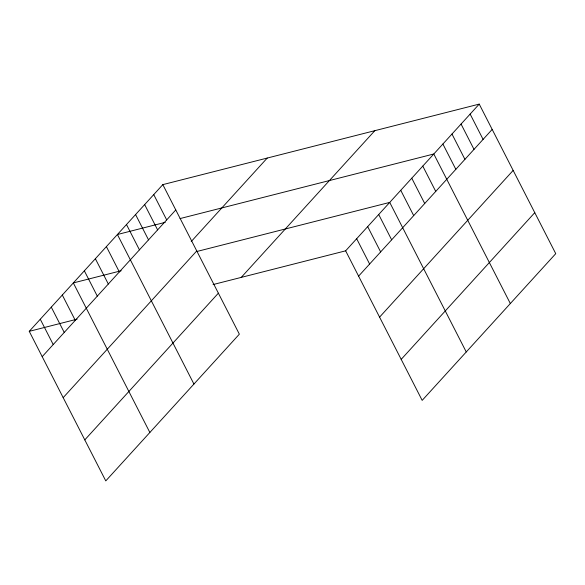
<?xml version="1.0" encoding="UTF-8"?>
<svg xmlns="http://www.w3.org/2000/svg" width="585" height="585" viewBox="0 0 585 585"><rect width="100%" height="100%" fill="white"/><g stroke="black" fill="none" stroke-linecap="round" stroke-linejoin="round"><path stroke-width="0.88" d="M162.827 184.626L239.353 334.174L105.775 480.892L29.25 331.344L162.827 184.626L479.225 104.108L555.75 253.656L422.173 400.374L345.647 250.826L479.225 104.108M42.2 356.653L175.778 209.935M191.207 241.561L267.235 158.06M63.18 397.654L196.757 250.936M84.796 439.891L218.373 293.173M241.239 277.4L374.817 130.682M358.598 276.135L492.175 129.417M379.577 317.136L513.155 170.418M401.193 359.373L534.77 212.655M165.262 222.337L117.409 234.512L193.935 384.053M180.056 218.571L433.807 153.994L510.332 303.535M121.183 270.753L73.33 282.928L149.855 432.476M196.523 251.579L389.727 202.41L466.252 351.958M29.25 331.344L77.103 319.169M213.064 284.566L345.647 250.826M470.143 114.09L483.093 139.398M461.06 124.064L474.011 149.372M451.978 134.038L464.929 159.347M442.896 144.02L455.839 169.328M422.787 166.096L435.737 191.405M411.767 178.206L424.717 203.507M400.747 190.308L413.697 215.616M378.707 214.519L391.657 239.821M367.687 226.622L380.638 251.93M356.667 238.724L369.618 264.032M153.745 194.608L166.696 219.909M144.656 204.582L157.606 229.89M135.574 214.556L148.524 239.865M126.492 224.538L139.442 249.846M106.39 246.614L119.34 271.923M95.37 258.724L108.32 284.025M84.35 270.826L97.3 296.134M62.31 295.03L75.26 320.339M51.29 307.14L64.24 332.448M40.27 319.242L53.22 344.55"/></g></svg>
